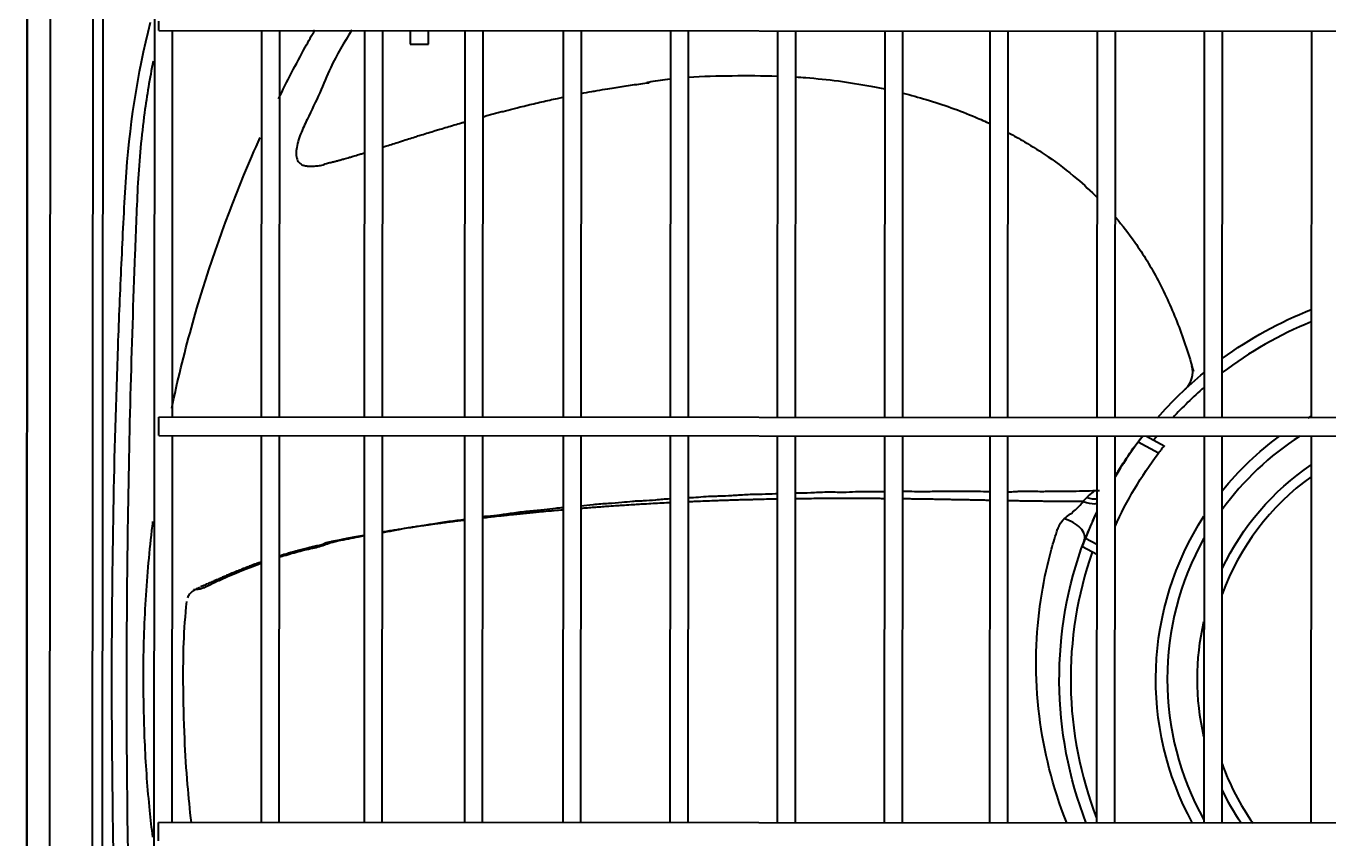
# Model space of a CAD drawing. Extents: x 58467 to 79089, y -33726 to -17391.
# Drawn here: x 78373.5 to 78402.07, y -20974.62 to -20956.81 of the extents above; entities that cross this region are included whole.
import ezdxf

# ---------------------------------------------------------------- set-up
doc = ezdxf.new("R2010")
doc.units = 0
doc.header["$LTSCALE"] = 100
doc.layers.add('+ENTE-ST-DOSEME USTU KONDDRENAJ', color=110, linetype='DOSEMEUSTUKONDENSDRENAJ_LINE', lineweight=40)
doc.linetypes.add('DOSEMEUSTUKONDENSDRENAJ_LINE', pattern='A,300,-40,["CD",Standard,S=15,R=0,X=-35,Y=-7.5],0', length=340)

# ---------------------------------------------------------------- blocks, each defined once
blk = doc.blocks.new('FUAYE KLİMA SANT')
at = {"color": 3}
for p, q in [((54063.623, -33702.066, 1.271), (54063.664, -33634.014, 1.271)), ((54063.664, -33634.061, 1.271), (54063.623, -33702.066, 1.271)), ((54063.664, -33634.061, 1.271), (54063.623, -33702.066, 1.271)), ((54064.164, -33634.014, 1.271), (54064.122, -33702.066, 1.271)), ((54065.067, -33695.631, 1.271), (54065.097, -33646.576, 1.271)), ((54065.309, -33646.664, 1.271), (54065.279, -33695.479, 1.271)), ((54066.441, -33648.408, 1.271), (54066.413, -33693.801, 1.271)), ((54066.535, -33657.987, 1.271), (54066.535, -33657.787, 1.271)), ((54066.535, -33657.987, 1.271), (54184.898, -33658.059, 1.271)), ((54066.83, -33666.466, 1.271), (54066.835, -33657.987, 1.271)), ((54068.785, -33657.988, 1.271), (54068.78, -33666.467, 1.271)), ((54069.18, -33666.468, 1.271), (54069.185, -33657.988, 1.271)), ((54071.044, -33657.99, 1.271), (54071.039, -33666.468, 1.271)), ((54071.439, -33666.468, 1.271), (54071.444, -33657.99, 1.271)), ((54072.043, -33657.99, 1.271), (54072.043, -33658.29, 1.271)), ((54072.443, -33658.29, 1.271), (54072.443, -33657.99, 1.271)), ((54073.243, -33657.991, 1.271), (54073.238, -33666.47, 1.271)), ((54073.638, -33666.47, 1.271), (54073.643, -33657.992, 1.271)), ((54075.4, -33657.993, 1.271), (54075.395, -33666.471, 1.271)), ((54075.795, -33666.471, 1.271), (54075.8, -33657.993, 1.271)), ((54077.75, -33657.994, 1.271), (54077.744, -33666.473, 1.271)), ((54078.144, -33666.473, 1.271), (54078.15, -33657.994, 1.271)), ((54080.099, -33657.995, 1.271), (54080.094, -33666.474, 1.271)), ((54080.494, -33666.474, 1.271), (54080.499, -33657.996, 1.271)), ((54082.449, -33657.997, 1.271), (54082.444, -33666.475, 1.271)), ((54082.844, -33666.476, 1.271), (54082.849, -33657.997, 1.271)), ((54084.756, -33657.998, 1.271), (54084.75, -33666.477, 1.271)), ((54085.15, -33666.477, 1.271), (54085.155, -33657.999, 1.271)), ((54087.105, -33658, 1.271), (54087.1, -33666.478, 1.271)), ((54087.5, -33666.479, 1.271), (54087.505, -33658, 1.271)), ((54089.455, -33658.001, 1.271), (54089.45, -33666.48, 1.271)), ((54089.85, -33666.48, 1.271), (54089.855, -33658.001, 1.271)), ((54091.804, -33658.003, 1.271), (54091.799, -33666.481, 1.271)), ((54072.043, -33658.29, 1.271), (54072.443, -33658.29, 1.271)), ((54089.044, -33665.843, 1.271), (54089.063, -33665.825, 1.271)), ((54184.893, -33666.537, 1.271), (54066.53, -33666.465, 1.271)), ((54066.53, -33666.665, 1.271), (54066.53, -33666.465, 1.271)), ((54066.53, -33666.865, 1.271), (54066.53, -33666.665, 1.271)), ((54066.53, -33666.865, 1.271), (54184.892, -33666.937, 1.271)), ((54066.825, -33675.344, 1.271), (54066.83, -33666.866, 1.271)), ((54068.779, -33666.867, 1.271), (54068.774, -33675.345, 1.271)), ((54069.174, -33675.346, 1.271), (54069.179, -33666.867, 1.271)), ((54071.039, -33666.868, 1.271), (54071.033, -33675.347, 1.271)), ((54071.433, -33675.347, 1.271), (54071.438, -33666.868, 1.271)), ((54073.238, -33666.87, 1.271), (54073.233, -33675.348, 1.271)), ((54073.633, -33675.348, 1.271), (54073.638, -33666.87, 1.271)), ((54075.395, -33666.871, 1.271), (54075.389, -33675.349, 1.271)), ((54075.789, -33675.349, 1.271), (54075.795, -33666.871, 1.271)), ((54077.744, -33666.873, 1.271), (54077.739, -33675.35, 1.271)), ((54078.139, -33675.351, 1.271), (54078.144, -33666.873, 1.271)), ((54080.094, -33666.874, 1.271), (54080.089, -33675.352, 1.271)), ((54080.489, -33675.352, 1.271), (54080.494, -33666.874, 1.271)), ((54082.444, -33666.875, 1.271), (54082.438, -33675.353, 1.271)), ((54082.838, -33675.353, 1.271), (54082.843, -33666.876, 1.271)), ((54084.75, -33666.877, 1.271), (54084.745, -33675.355, 1.271)), ((54085.145, -33675.355, 1.271), (54085.15, -33666.877, 1.271)), ((54087.1, -33666.878, 1.271), (54087.095, -33675.356, 1.271)), ((54087.495, -33675.356, 1.271), (54087.5, -33666.879, 1.271)), ((54088.452, -33667.252, 1.271), (54088.009, -33667.009, 1.271)), ((54088.186, -33666.878, 1.271), (54088.576, -33667.093, 1.271)), ((54089.449, -33666.88, 1.271), (54089.444, -33675.357, 1.271)), ((54089.844, -33675.358, 1.271), (54089.849, -33666.88, 1.271)), ((54091.799, -33666.881, 1.271), (54091.794, -33675.359, 1.271)), ((54087.098, -33669.475, 1.271), (54086.783, -33669.302, 1.271)), ((54086.853, -33669.112, 1.271), (54087.098, -33669.247, 1.271)), ((54085.153, -33670.201, 1.271), (54085.148, -33670.2, 1.271)), ((54085.153, -33670.201, 1.271), (54085.148, -33670.2, 1.271)), ((54184.887, -33675.416, 1.271), (54066.524, -33675.344, 1.271)), ((54066.524, -33675.544, 1.271), (54066.524, -33675.344, 1.271)), ((54066.524, -33675.744, 1.271), (54066.524, -33675.544, 1.271))]:
    blk.add_line(p, q, dxfattribs=at)
at = {"color": 3, "extrusion": (0, 0, -1)}
for radius, start, end in [(8.699, 53.9052, 68.5987), (8.699, 41.1747, 50.5713), (6.582, 60.4193, 61.1449), (8.699, 30.7488, 37.7632), (6.582, 38.8361, 53.9955), (8.191, 24.1036, 37.2082), (5.671, 25.2911, 55.9305), (6.582, 331.3811, 32.8905), (8.699, 338.763, 20.4706), (5.671, 347.1649, 12.8937), (5.671, 326.223, 334.7674)]:
    blk.add_arc((-54094.975, -33672.205, -1.271), radius, start, end, dxfattribs=at)
at = {"color": 3}
for radius, start, end in [(8.449, 112.0688, 127.3423), (8.449, 130.8388, 137.3275), (8.691, 143.28, 149.3367), (8.449, 140.9126, 141.6783), (6.332, 122.7589, 144.0551), (5.455, 125.6107, 160.0582), (8.691, 154.9918, 159.1503), (6.332, 150.7882, 209.142), (8.449, 160.7519, 201.1356), (5.455, 199.872, 215.3182)]:
    blk.add_arc((54094.975, -33672.205, 1.271), radius, start, end, dxfattribs=at)
at = {"color": 3, "extrusion": (6.04762e-06, 5.63815e-06, 1)}
blk.add_arc((54088.702, -33665.478, 1.41), 0.5, 313.0528, 16.4385, dxfattribs=at)
at = {"color": 3}
for centre, major_axis, ratio, start_param, end_param in [((54086.831, -33667.929, 1.271), (-0.443, 0.232), 0.512974, 1.938544, 2.458256), ((54086.357, -33668.988, 1.271), (0.468, -0.175), 0.588101, 0, 1.726902)]:
    blk.add_ellipse(centre, major_axis=major_axis, ratio=ratio, start_param=start_param, end_param=end_param, dxfattribs=at)
for points, knots in [([(54065.505, -33672.088, 1.271), (54065.507, -33669.69, 1.271), (54065.552, -33667.294, 1.271), (54065.663, -33664.301, 1.271), (54065.688, -33663.703, 1.271), (54065.744, -33662.508, 1.271), (54065.771, -33661.911, 1.271), (54065.883, -33660.124, 1.271), (54066.063, -33658.956, 1.271), (54066.349, -33657.81, 1.271)], [0, 0, 0, 0, 0.5, 0.5, 0.625, 0.625, 0.75, 0.75, 1, 1, 1, 1]), ([(54069.156, -33659.49, 1.271), (54069.344, -33659.107, 1.271), (54069.607, -33658.6, 1.271), (54069.885, -33658.102, 1.271), (54069.957, -33657.976, 1.271)], [0, 0, 0, 0, 0.747188, 1, 1, 1, 1]), ([(54070.764, -33657.984, 1.271), (54070.592, -33658.251, 1.271), (54070.326, -33658.704, 1.271), (54070.071, -33659.36, 1.271), (54069.828, -33659.842, 1.271), (54069.638, -33660.255, 1.271), (54069.549, -33660.525, 1.271), (54069.54, -33660.728, 1.271), (54069.564, -33660.819, 1.271), (54069.6, -33660.877, 1.271), (54069.644, -33660.92, 1.271), (54069.684, -33660.939, 1.271), (54069.715, -33660.946, 1.271)], [0, 0, 0, 0, 0.285729, 0.472156, 0.665521, 0.767672, 0.867545, 0.908718, 0.944194, 0.959349, 0.972834, 1, 1, 1, 1]), ([(54066.409, -33658.663, 1.271), (54066.334, -33659.038, 1.271), (54066.272, -33659.414, 1.271), (54066.151, -33660.303, 1.271), (54066.102, -33660.815, 1.271), (54066.047, -33661.848, 1.271), (54066.03, -33662.366, 1.271), (54065.969, -33663.918, 1.271), (54065.936, -33664.954, 1.271), (54065.854, -33668.062, 1.271), (54065.826, -33670.135, 1.271), (54065.824, -33672.208, 1.271)], [0, 0, 0, 0, 0.085061, 0.085061, 0.199428, 0.199428, 0.313796, 0.313796, 0.54253, 0.54253, 1, 1, 1, 1]), ([(54078.143, -33659.011, 1.271), (54078.462, -33658.989, 1.271), (54079.116, -33658.976, 1.271), (54079.768, -33658.979, 1.271), (54080.099, -33658.99, 1.271)], [0, 0, 0, 0, 0.49152, 1, 1, 1, 1]), ([(54080.499, -33659.008, 1.271), (54080.572, -33659.013, 1.271), (54081.122, -33659.049, 1.271), (54081.775, -33659.135, 1.271), (54082.349, -33659.249, 1.271), (54082.45, -33659.271, 1.271)], [0, 0, 0, 0, 0.111828, 0.842309, 1, 1, 1, 1]), ([(54075.796, -33659.371, 1.271), (54075.796, -33659.371, 1.271), (54075.874, -33659.356, 1.271), (54075.99, -33659.334, 1.271), (54076.185, -33659.299, 1.271), (54076.361, -33659.269, 1.271), (54076.558, -33659.237, 1.271), (54076.738, -33659.209, 1.271), (54076.919, -33659.183, 1.271), (54077.102, -33659.157, 1.271), (54077.223, -33659.142, 1.271), (54077.283, -33659.134, 1.271)], [0, 0, 0, 0, 0.000398, 0.160308, 0.240263, 0.400174, 0.520106, 0.640039, 0.759972, 0.879905, 1, 1, 1, 1]), ([(54077.231, -33659.128, 1.271), (54077.261, -33659.122, 1.271), (54077.431, -33659.089, 1.271), (54077.602, -33659.064, 1.271), (54077.744, -33659.048, 1.271)], [0, 0, 0, 0, 0.174109, 1, 1, 1, 1]), ([(54073.641, -33659.88, 1.271), (54073.643, -33659.88, 1.271), (54073.68, -33659.869, 1.271), (54073.79, -33659.839, 1.271), (54073.935, -33659.8, 1.271), (54074.117, -33659.752, 1.271), (54074.265, -33659.715, 1.271), (54074.433, -33659.672, 1.271), (54074.584, -33659.635, 1.271), (54074.757, -33659.594, 1.271), (54074.93, -33659.554, 1.271), (54075.103, -33659.515, 1.271), (54075.258, -33659.481, 1.271), (54075.355, -33659.46, 1.271), (54075.395, -33659.452, 1.271)], [0, 0, 0, 0, 0.002684, 0.066908, 0.195355, 0.259579, 0.388026, 0.45225, 0.548585, 0.64492, 0.741256, 0.837591, 0.933927, 1, 1, 1, 1]), ([(54082.851, -33659.364, 1.271), (54083.022, -33659.406, 1.271), (54083.56, -33659.553, 1.271), (54084.198, -33659.78, 1.271), (54084.655, -33659.983, 1.271), (54084.761, -33660.033, 1.271)], [0, 0, 0, 0, 0.261577, 0.828831, 1, 1, 1, 1]), ([(54071.441, -33660.546, 1.271), (54071.47, -33660.537, 1.271), (54071.545, -33660.513, 1.271), (54071.667, -33660.475, 1.271), (54071.793, -33660.435, 1.271), (54071.916, -33660.396, 1.271), (54072.044, -33660.355, 1.271), (54072.174, -33660.315, 1.271), (54072.307, -33660.273, 1.271), (54072.441, -33660.232, 1.271), (54072.577, -33660.19, 1.271), (54072.715, -33660.148, 1.271), (54072.853, -33660.107, 1.271), (54073.01, -33660.06, 1.271), (54073.139, -33660.022, 1.271), (54073.216, -33660, 1.271), (54073.241, -33659.993, 1.271)], [0, 0, 0, 0, 0.053389, 0.135929, 0.218468, 0.273495, 0.356035, 0.438575, 0.493601, 0.576141, 0.658681, 0.713708, 0.796247, 0.878787, 0.961327, 1, 1, 1, 1]), ([(54066.816, -33666.268, 1.271), (54066.941, -33665.675, 1.271), (54067.365, -33663.941, 1.271), (54068.046, -33661.966, 1.271), (54068.633, -33660.61, 1.271), (54068.756, -33660.338, 1.271)], [0, 0, 0, 0, 0.290837, 0.856482, 1, 1, 1, 1]), ([(54085.161, -33660.232, 1.271), (54085.281, -33660.295, 1.271), (54085.576, -33660.459, 1.271), (54086.084, -33660.782, 1.271), (54086.62, -33661.19, 1.271), (54086.968, -33661.51, 1.271), (54087.114, -33661.656, 1.271)], [0, 0, 0, 0, 0.167806, 0.420315, 0.746772, 1, 1, 1, 1]), ([(54069.703, -33660.943, 1.271), (54069.717, -33660.947, 1.271), (54069.743, -33660.953, 1.271), (54069.773, -33660.958, 1.271), (54069.819, -33660.963, 1.271), (54069.855, -33660.964, 1.271), (54069.899, -33660.964, 1.271), (54069.95, -33660.961, 1.271), (54069.996, -33660.957, 1.271), (54070.055, -33660.949, 1.271), (54070.107, -33660.941, 1.271), (54070.171, -33660.93, 1.271), (54070.14, -33660.918, 1.271), (54070.217, -33660.901, 1.271), (54070.296, -33660.883, 1.271), (54070.377, -33660.863, 1.271), (54070.45, -33660.844, 1.271), (54070.523, -33660.824, 1.271), (54070.611, -33660.799, 1.271), (54070.702, -33660.773, 1.271), (54070.809, -33660.742, 1.271), (54070.904, -33660.713, 1.271), (54070.987, -33660.688, 1.271), (54071.028, -33660.675, 1.271), (54071.042, -33660.671, 1.271)], [0, 0, 0, 0, 0.062879, 0.105521, 0.148163, 0.190805, 0.233447, 0.276089, 0.318731, 0.361373, 0.404015, 0.446657, 0.489299, 0.531941, 0.595904, 0.638546, 0.681188, 0.72383, 0.766472, 0.830435, 0.873077, 0.93704, 0.979682, 1, 1, 1, 1]), ([(54087.509, -33662.084, 1.271), (54087.658, -33662.258, 1.271), (54087.999, -33662.699, 1.271), (54088.472, -33663.477, 1.271), (54088.896, -33664.433, 1.271), (54089.121, -33665.109, 1.271), (54089.218, -33665.46, 1.271)], [0, 0, 0, 0, 0.182173, 0.442327, 0.718068, 1, 1, 1, 1]), ([(54088.009, -33667.009, 1.271), (54088.022, -33666.991, 1.271), (54088.036, -33666.972, 1.271), (54088.062, -33666.938, 1.271), (54088.075, -33666.922, 1.271), (54088.094, -33666.896, 1.271), (54088.102, -33666.886, 1.271), (54088.109, -33666.877, 1.271)], [0, 0, 0, 0, 0.355398, 0.355398, 0.710856, 0.710856, 1, 1, 1, 1]), ([(54088.576, -33667.093, 1.271), (54088.576, -33667.093, 1.271), (54088.574, -33667.096, 1.271), (54088.565, -33667.107, 1.271), (54088.558, -33667.116, 1.271), (54088.54, -33667.138, 1.271), (54088.53, -33667.151, 1.271), (54088.507, -33667.181, 1.271), (54088.493, -33667.198, 1.271), (54088.471, -33667.227, 1.271), (54088.461, -33667.24, 1.271), (54088.452, -33667.252, 1.271)], [0, 0, 0, 0, 0.211356, 0.211356, 0.422617, 0.422617, 0.635365, 0.635365, 0.851032, 0.851032, 1, 1, 1, 1]), ([(54080.093, -33668.142, 1.271), (54080.08, -33668.143, 1.271), (54079.973, -33668.151, 1.271), (54079.807, -33668.155, 1.271), (54079.586, -33668.157, 1.271), (54079.346, -33668.166, 1.271), (54079.094, -33668.186, 1.271), (54078.879, -33668.196, 1.271), (54078.706, -33668.199, 1.271), (54078.549, -33668.202, 1.271), (54078.364, -33668.222, 1.271), (54078.218, -33668.23, 1.271), (54078.144, -33668.233, 1.271)], [0, 0, 0, 0, 0.018343, 0.157453, 0.238031, 0.324289, 0.506652, 0.672833, 0.73751, 0.790122, 0.895489, 1, 1, 1, 1]), ([(54082.438, -33668.097, 1.271), (54082.415, -33668.098, 1.271), (54082.289, -33668.1, 1.271), (54082.153, -33668.098, 1.271), (54081.991, -33668.096, 1.271), (54081.908, -33668.097, 1.271), (54081.755, -33668.106, 1.271), (54081.577, -33668.114, 1.271), (54081.36, -33668.109, 1.271), (54081.107, -33668.108, 1.271), (54080.821, -33668.123, 1.271), (54080.619, -33668.131, 1.271), (54080.505, -33668.131, 1.271), (54080.494, -33668.131, 1.271)], [0, 0, 0, 0, 0.038603, 0.211293, 0.242009, 0.269654, 0.324997, 0.458672, 0.537504, 0.623223, 0.806489, 0.981461, 1, 1, 1, 1]), ([(54084.749, -33668.102, 1.271), (54084.66, -33668.097, 1.271), (54084.375, -33668.086, 1.271), (54084.072, -33668.097, 1.271), (54083.826, -33668.092, 1.271), (54083.7, -33668.088, 1.271), (54083.518, -33668.09, 1.271), (54083.322, -33668.108, 1.271), (54083.054, -33668.095, 1.271), (54082.908, -33668.091, 1.271), (54082.841, -33668.09, 1.271)], [0, 0, 0, 0, 0.131646, 0.410876, 0.520141, 0.562705, 0.601468, 0.78581, 0.899724, 1, 1, 1, 1]), ([(54087.156, -33668.074, 1.271), (54086.961, -33668.081, 1.271), (54086.564, -33668.092, 1.271), (54086.143, -33668.095, 1.271), (54085.857, -33668.096, 1.271), (54085.734, -33668.095, 1.271), (54085.603, -33668.096, 1.271), (54085.494, -33668.094, 1.271), (54085.393, -33668.094, 1.271), (54085.278, -33668.099, 1.271), (54085.199, -33668.105, 1.271), (54085.147, -33668.108, 1.271)], [0, 0, 0, 0, 0.286213, 0.579725, 0.615099, 0.700692, 0.766378, 0.829652, 0.869632, 0.911891, 1, 1, 1, 1]), ([(54086.879, -33668.224, 1.271), (54086.931, -33668.178, 1.271), (54086.981, -33668.134, 1.271), (54087.038, -33668.09, 1.271), (54087.047, -33668.081, 1.271), (54087.044, -33668.079, 1.271)], [0, 0, 0, 0, 0.677972, 0.677972, 1, 1, 1, 1]), ([(54075.396, -33668.448, 1.271), (54075.38, -33668.449, 1.271), (54075.327, -33668.453, 1.271), (54075.185, -33668.466, 1.271), (54074.967, -33668.501, 1.271), (54074.712, -33668.52, 1.271), (54074.484, -33668.543, 1.271), (54074.255, -33668.573, 1.271), (54074.027, -33668.607, 1.271), (54073.81, -33668.628, 1.271), (54073.669, -33668.644, 1.271), (54073.637, -33668.648, 1.271)], [0, 0, 0, 0, 0.026625, 0.086224, 0.216151, 0.379674, 0.473035, 0.573734, 0.780901, 0.950937, 1, 1, 1, 1]), ([(54077.743, -33668.253, 1.271), (54077.743, -33668.253, 1.271), (54077.626, -33668.262, 1.271), (54077.429, -33668.282, 1.271), (54077.215, -33668.297, 1.271), (54077.041, -33668.304, 1.271), (54076.878, -33668.312, 1.271), (54076.667, -33668.34, 1.271), (54076.435, -33668.354, 1.271), (54076.217, -33668.368, 1.271), (54076.008, -33668.388, 1.271), (54075.873, -33668.404, 1.271), (54075.791, -33668.413, 1.271)], [0, 0, 0, 0, 0.001003, 0.175577, 0.336729, 0.400183, 0.452324, 0.558124, 0.692378, 0.769859, 0.852982, 1, 1, 1, 1]), ([(54077.733, -33668.339, 1.271), (54077.71, -33668.34, 1.271), (54077.621, -33668.344, 1.271), (54077.501, -33668.351, 1.271), (54077.339, -33668.359, 1.271), (54077.194, -33668.368, 1.271), (54077.032, -33668.377, 1.271), (54076.871, -33668.387, 1.271), (54076.726, -33668.397, 1.271), (54076.564, -33668.407, 1.271), (54076.417, -33668.417, 1.271), (54076.253, -33668.429, 1.271), (54076.106, -33668.44, 1.271), (54075.961, -33668.451, 1.271), (54075.86, -33668.459, 1.271), (54075.806, -33668.463, 1.271), (54075.799, -33668.463, 1.271)], [0, 0, 0, 0, 0.035053, 0.135553, 0.185802, 0.286301, 0.361675, 0.43705, 0.537549, 0.587798, 0.688297, 0.763672, 0.839046, 0.91442, 0.989795, 1, 1, 1, 1]), ([(54080.09, -33668.259, 1.271), (54080.045, -33668.26, 1.271), (54079.966, -33668.261, 1.271), (54079.82, -33668.264, 1.271), (54079.685, -33668.267, 1.271), (54079.515, -33668.272, 1.271), (54079.363, -33668.276, 1.271), (54079.198, -33668.28, 1.271), (54079.05, -33668.285, 1.271), (54078.903, -33668.29, 1.271), (54078.739, -33668.295, 1.271), (54078.592, -33668.301, 1.271), (54078.428, -33668.307, 1.271), (54078.29, -33668.313, 1.271), (54078.184, -33668.317, 1.271), (54078.144, -33668.319, 1.271)], [0, 0, 0, 0, 0.070528, 0.121604, 0.223755, 0.274831, 0.376982, 0.453596, 0.530209, 0.606823, 0.683436, 0.785588, 0.836663, 0.938815, 1, 1, 1, 1]), ([(54082.445, -33668.25, 1.271), (54082.439, -33668.25, 1.271), (54082.399, -33668.249, 1.271), (54082.312, -33668.249, 1.271), (54082.182, -33668.248, 1.271), (54082.036, -33668.247, 1.271), (54081.89, -33668.246, 1.271), (54081.743, -33668.246, 1.271), (54081.596, -33668.246, 1.271), (54081.462, -33668.246, 1.271), (54081.311, -33668.246, 1.271), (54081.175, -33668.247, 1.271), (54081.007, -33668.248, 1.271), (54080.875, -33668.249, 1.271), (54080.71, -33668.25, 1.271), (54080.595, -33668.252, 1.271), (54080.512, -33668.253, 1.271), (54080.495, -33668.253, 1.271)], [0, 0, 0, 0, 0.010487, 0.061193, 0.137252, 0.213312, 0.289371, 0.365431, 0.44149, 0.517549, 0.568256, 0.669668, 0.720374, 0.821787, 0.872493, 0.973906, 1, 1, 1, 1]), ([(54084.75, -33668.287, 1.271), (54084.726, -33668.287, 1.271), (54084.654, -33668.285, 1.271), (54084.549, -33668.284, 1.271), (54084.423, -33668.281, 1.271), (54084.297, -33668.278, 1.271), (54084.173, -33668.276, 1.271), (54084.048, -33668.273, 1.271), (54083.923, -33668.271, 1.271), (54083.798, -33668.269, 1.271), (54083.673, -33668.266, 1.271), (54083.547, -33668.264, 1.271), (54083.421, -33668.262, 1.271), (54083.278, -33668.26, 1.271), (54083.148, -33668.258, 1.271), (54083, -33668.256, 1.271), (54082.909, -33668.255, 1.271), (54082.851, -33668.254, 1.271), (54082.842, -33668.254, 1.271)], [0, 0, 0, 0, 0.040051, 0.114821, 0.164667, 0.239437, 0.314206, 0.364053, 0.438822, 0.513592, 0.563438, 0.638207, 0.712977, 0.762823, 0.862516, 0.912362, 0.987132, 1, 1, 1, 1]), ([(54086.79, -33668.312, 1.271), (54086.774, -33668.312, 1.271), (54086.732, -33668.312, 1.271), (54086.648, -33668.312, 1.271), (54086.556, -33668.313, 1.271), (54086.462, -33668.312, 1.271), (54086.378, -33668.312, 1.271), (54086.297, -33668.312, 1.271), (54086.201, -33668.311, 1.271), (54086.101, -33668.31, 1.271), (54085.989, -33668.309, 1.271), (54085.891, -33668.307, 1.271), (54085.784, -33668.306, 1.271), (54085.684, -33668.305, 1.271), (54085.583, -33668.303, 1.271), (54085.468, -33668.301, 1.271), (54085.366, -33668.3, 1.271), (54085.254, -33668.297, 1.271), (54085.185, -33668.296, 1.271), (54085.146, -33668.295, 1.271)], [0, 0, 0, 0, 0.032149, 0.083522, 0.160582, 0.211955, 0.263329, 0.314702, 0.366075, 0.443135, 0.494509, 0.571569, 0.622942, 0.674316, 0.751376, 0.802749, 0.879809, 0.931182, 1, 1, 1, 1]), ([(54086.386, -33668.689, 1.271), (54086.448, -33668.631, 1.271), (54086.531, -33668.581, 1.271), (54086.677, -33668.455, 1.271), (54086.738, -33668.38, 1.271), (54086.803, -33668.314, 1.271)], [0, 0, 0, 0, 0.5, 0.5, 1, 1, 1, 1]), ([(54086.79, -33668.312, 1.271), (54086.79, -33668.312, 1.271), (54086.79, -33668.312, 1.271), (54086.818, -33668.281, 1.271), (54086.849, -33668.251, 1.271), (54086.879, -33668.224, 1.271)], [0, 0, 0, 0, 0.000046, 0.000046, 1, 1, 1, 1]), ([(54086.803, -33668.314, 1.271), (54086.894, -33668.343, 1.271), (54086.979, -33668.358, 1.271), (54087.068, -33668.359, 1.271), (54087.086, -33668.358, 1.271), (54087.102, -33668.355, 1.271)], [0, 0, 0, 0, 0.78393, 0.78393, 1, 1, 1, 1]), ([(54073.238, -33668.71, 1.271), (54073.225, -33668.711, 1.271), (54073.155, -33668.721, 1.271), (54073.021, -33668.735, 1.271), (54072.771, -33668.767, 1.271), (54072.507, -33668.813, 1.271), (54072.284, -33668.848, 1.271), (54072.098, -33668.874, 1.271), (54071.931, -33668.9, 1.271), (54071.728, -33668.947, 1.271), (54071.553, -33668.975, 1.271), (54071.449, -33668.991, 1.271), (54071.438, -33668.993, 1.271)], [0, 0, 0, 0, 0.0204, 0.107202, 0.200873, 0.403072, 0.589254, 0.661717, 0.721758, 0.842147, 0.982778, 1, 1, 1, 1]), ([(54073.239, -33668.722, 1.271), (54073.199, -33668.727, 1.271), (54073.114, -33668.738, 1.271), (54072.982, -33668.754, 1.271), (54072.846, -33668.772, 1.271), (54072.711, -33668.79, 1.271), (54072.563, -33668.811, 1.271), (54072.431, -33668.829, 1.271), (54072.285, -33668.85, 1.271), (54072.169, -33668.867, 1.271), (54072.025, -33668.889, 1.271), (54071.895, -33668.909, 1.271), (54071.752, -33668.931, 1.271), (54071.622, -33668.952, 1.271), (54071.518, -33668.969, 1.271), (54071.456, -33668.979, 1.271), (54071.438, -33668.982, 1.271)], [0, 0, 0, 0, 0.063846, 0.137211, 0.210576, 0.283941, 0.357305, 0.455125, 0.504035, 0.601855, 0.650765, 0.748585, 0.821949, 0.895314, 0.968679, 1, 1, 1, 1]), ([(54075.395, -33668.497, 1.271), (54075.379, -33668.498, 1.271), (54075.299, -33668.505, 1.271), (54075.189, -33668.515, 1.271), (54075.032, -33668.529, 1.271), (54074.89, -33668.542, 1.271), (54074.731, -33668.557, 1.271), (54074.588, -33668.571, 1.271), (54074.446, -33668.586, 1.271), (54074.29, -33668.602, 1.271), (54074.152, -33668.616, 1.271), (54073.999, -33668.633, 1.271), (54073.862, -33668.648, 1.271), (54073.731, -33668.663, 1.271), (54073.661, -33668.671, 1.271), (54073.637, -33668.674, 1.271)], [0, 0, 0, 0, 0.028017, 0.134196, 0.187285, 0.293464, 0.373098, 0.452732, 0.532366, 0.612, 0.718179, 0.771268, 0.877447, 0.957081, 1, 1, 1, 1]), ([(54086.44, -33675.355, 1.271), (54086.125, -33674.558, 1.271), (54085.934, -33673.764, 1.271), (54085.733, -33672.148, 1.271), (54085.756, -33671.337, 1.271), (54085.899, -33670.249, 1.271), (54085.964, -33669.908, 1.271), (54086.083, -33669.433, 1.271), (54086.126, -33669.28, 1.271), (54086.194, -33669.062, 1.271), (54086.221, -33668.988, 1.271), (54086.25, -33668.886, 1.271), (54086.264, -33668.854, 1.271), (54086.307, -33668.779, 1.271), (54086.338, -33668.734, 1.271), (54086.386, -33668.689, 1.271)], [0, 0, 0, 0, 0.302954, 0.302954, 0.651477, 0.651477, 0.825738, 0.825738, 0.912869, 0.912869, 0.956435, 0.956435, 0.978217, 0.978217, 1, 1, 1, 1]), ([(54087.098, -33668.528, 1.271), (54087.077, -33668.575, 1.271), (54087.057, -33668.621, 1.271), (54086.998, -33668.753, 1.271), (54086.96, -33668.839, 1.271), (54086.889, -33669.005, 1.271), (54086.855, -33669.084, 1.271), (54086.826, -33669.163, 1.271)], [0, 0, 0, 0, 0.218967, 0.218967, 0.624953, 0.624953, 1, 1, 1, 1]), ([(54066.195, -33672.208, 1.271), (54066.197, -33671.933, 1.271), (54066.202, -33671.385, 1.271), (54066.239, -33670.566, 1.271), (54066.297, -33669.754, 1.271), (54066.358, -33669.15, 1.271), (54066.397, -33668.816, 1.271), (54066.405, -33668.751, 1.271)], [0, 0, 0, 0, 0.238005, 0.47449, 0.709453, 0.942891, 1, 1, 1, 1]), ([(54071.03, -33669.054, 1.271), (54071.028, -33669.054, 1.271), (54070.97, -33669.065, 1.271), (54070.884, -33669.08, 1.271), (54070.747, -33669.106, 1.271), (54070.639, -33669.128, 1.271), (54070.503, -33669.155, 1.271), (54070.396, -33669.177, 1.271), (54070.275, -33669.202, 1.271), (54070.169, -33669.225, 1.271), (54070.141, -33669.252, 1.271), (54070.022, -33669.279, 1.271), (54069.917, -33669.304, 1.271), (54069.812, -33669.33, 1.271), (54069.707, -33669.356, 1.271), (54069.604, -33669.383, 1.271), (54069.503, -33669.411, 1.271), (54069.403, -33669.438, 1.271), (54069.304, -33669.467, 1.271), (54069.23, -33669.489, 1.271), (54069.192, -33669.5, 1.271), (54069.178, -33669.505, 1.271)], [0, 0, 0, 0, 0.003473, 0.084564, 0.125109, 0.2062, 0.246746, 0.327836, 0.368382, 0.4292, 0.490018, 0.550836, 0.611654, 0.6522, 0.713018, 0.773836, 0.814381, 0.875199, 0.936017, 0.976563, 1, 1, 1, 1]), ([(54071.032, -33669.064, 1.271), (54070.989, -33669.073, 1.271), (54070.795, -33669.113, 1.271), (54070.6, -33669.15, 1.271), (54070.25, -33669.227, 1.271), (54070.136, -33669.29, 1.271), (54069.899, -33669.341, 1.271), (54069.719, -33669.381, 1.271), (54069.537, -33669.428, 1.271), (54069.39, -33669.471, 1.271), (54069.295, -33669.499, 1.271), (54069.232, -33669.518, 1.271), (54069.199, -33669.528, 1.271), (54069.18, -33669.534, 1.271)], [0, 0, 0, 0, 0.069935, 0.324368, 0.375737, 0.555953, 0.632284, 0.714834, 0.803633, 0.897292, 0.950384, 0.973119, 1, 1, 1, 1]), ([(54086.783, -33669.302, 1.271), (54086.783, -33669.302, 1.271), (54086.785, -33669.298, 1.271), (54086.79, -33669.284, 1.271), (54086.793, -33669.274, 1.271), (54086.803, -33669.248, 1.271), (54086.808, -33669.232, 1.271), (54086.822, -33669.196, 1.271), (54086.829, -33669.176, 1.271), (54086.842, -33669.141, 1.271), (54086.848, -33669.127, 1.271), (54086.853, -33669.112, 1.271)], [0, 0, 0, 0, 0.211758, 0.211758, 0.423432, 0.423432, 0.636431, 0.636431, 0.852021, 0.852021, 1, 1, 1, 1]), ([(54068.778, -33669.67, 1.271), (54068.746, -33669.682, 1.271), (54068.508, -33669.769, 1.271), (54068.186, -33669.9, 1.271), (54067.828, -33670.055, 1.271), (54067.649, -33670.145, 1.271), (54067.536, -33670.198, 1.271), (54067.449, -33670.23, 1.271), (54067.357, -33670.239, 1.271), (54067.311, -33670.247, 1.271), (54067.293, -33670.249, 1.271)], [0, 0, 0, 0, 0.054722, 0.413265, 0.565134, 0.700229, 0.769577, 0.820811, 0.901304, 1, 1, 1, 1]), ([(54068.777, -33669.636, 1.271), (54068.77, -33669.639, 1.271), (54068.728, -33669.654, 1.271), (54068.664, -33669.677, 1.271), (54068.585, -33669.706, 1.271), (54068.506, -33669.736, 1.271), (54068.43, -33669.765, 1.271), (54068.344, -33669.8, 1.271), (54068.269, -33669.83, 1.271), (54068.197, -33669.859, 1.271), (54068.136, -33669.885, 1.271), (54068.076, -33669.91, 1.271), (54068.008, -33669.939, 1.271), (54067.941, -33669.967, 1.271), (54067.876, -33669.996, 1.271), (54067.824, -33670.018, 1.271), (54067.769, -33670.042, 1.271), (54067.723, -33670.062, 1.271), (54067.669, -33670.085, 1.271), (54067.628, -33670.103, 1.271), (54067.581, -33670.124, 1.271), (54067.54, -33670.142, 1.271), (54067.505, -33670.157, 1.271), (54067.467, -33670.173, 1.271), (54067.452, -33670.18, 1.271), (54067.447, -33670.182, 1.271)], [0, 0, 0, 0, 0.013184, 0.076179, 0.118176, 0.160173, 0.223168, 0.265165, 0.32816, 0.370157, 0.412154, 0.454151, 0.496147, 0.559143, 0.60114, 0.643136, 0.685133, 0.72713, 0.769127, 0.811124, 0.853121, 0.895118, 0.937114, 0.979111, 1, 1, 1, 1]), ([(54067.427, -33670.191, 1.271), (54067.395, -33670.208, 1.271), (54067.331, -33670.245, 1.271), (54067.256, -33670.285, 1.271), (54067.207, -33670.34, 1.271), (54067.174, -33670.391, 1.271), (54067.16, -33670.419, 1.271)], [0, 0, 0, 0, 0.181976, 0.413188, 0.708779, 1, 1, 1, 1]), ([(54067.138, -33670.505, 1.271), (54067.108, -33670.808, 1.271), (54067.065, -33671.401, 1.271), (54067.059, -33672.402, 1.271), (54067.082, -33673.435, 1.271), (54067.148, -33674.458, 1.271), (54067.208, -33675.067, 1.271), (54067.239, -33675.345, 1.271)], [0, 0, 0, 0, 0.182857, 0.35926, 0.617017, 0.825344, 1, 1, 1, 1]), ([(54066.332, -33686.366, 1.271), (54066.045, -33685.213, 1.271), (54065.867, -33684.041, 1.271), (54065.758, -33682.256, 1.271), (54065.732, -33681.659, 1.271), (54065.678, -33680.466, 1.271), (54065.653, -33679.869, 1.271), (54065.546, -33676.882, 1.271), (54065.504, -33674.484, 1.271), (54065.505, -33672.088, 1.271)], [0, 0, 0, 0, 0.25, 0.25, 0.375, 0.375, 0.5, 0.5, 1, 1, 1, 1]), ([(54065.824, -33672.208, 1.271), (54065.823, -33674.281, 1.271), (54065.849, -33676.353, 1.271), (54065.927, -33679.461, 1.271), (54065.959, -33680.498, 1.271), (54066.018, -33682.051, 1.271), (54066.034, -33682.569, 1.271), (54066.089, -33683.601, 1.271), (54066.136, -33684.114, 1.271), (54066.255, -33684.998, 1.271), (54066.317, -33685.37, 1.271), (54066.389, -33685.74, 1.271)], [0, 0, 0, 0, 0.45798, 0.45798, 0.686971, 0.686971, 0.801466, 0.801466, 0.915961, 0.915961, 1, 1, 1, 1]), ([(54066.401, -33675.666, 1.271), (54066.378, -33675.472, 1.271), (54066.304, -33674.804, 1.271), (54066.215, -33673.651, 1.271), (54066.202, -33672.691, 1.271), (54066.195, -33672.208, 1.271)], [0, 0, 0, 0, 0.16864, 0.581968, 1, 1, 1, 1])]:
    blk.add_open_spline(points, degree=3, knots=knots, dxfattribs=at)
for points, degree in [([(54089.044, -33665.843, 1.271), (54089.039, -33665.847, 1.271), (54089.067, -33665.821, 1.271)], 2), ([(54086.803, -33668.314, 1.271), (54086.799, -33668.313, 1.271), (54086.794, -33668.312, 1.271), (54086.79, -33668.312, 1.271)], 3)]:
    blk.add_open_spline(points, degree=degree, dxfattribs=at)

msp = doc.modelspace()

# ---------------------------------------------------------------- block references
at = {"layer": '+ENTE-ST-DOSEME USTU KONDDRENAJ', "color": 3, "linetype": 'Continuous'}
msp.add_blockref('FUAYE KLİMA SANT', (24309.881, 12701.082), dxfattribs=at)

doc.saveas('drawing.dxf')
